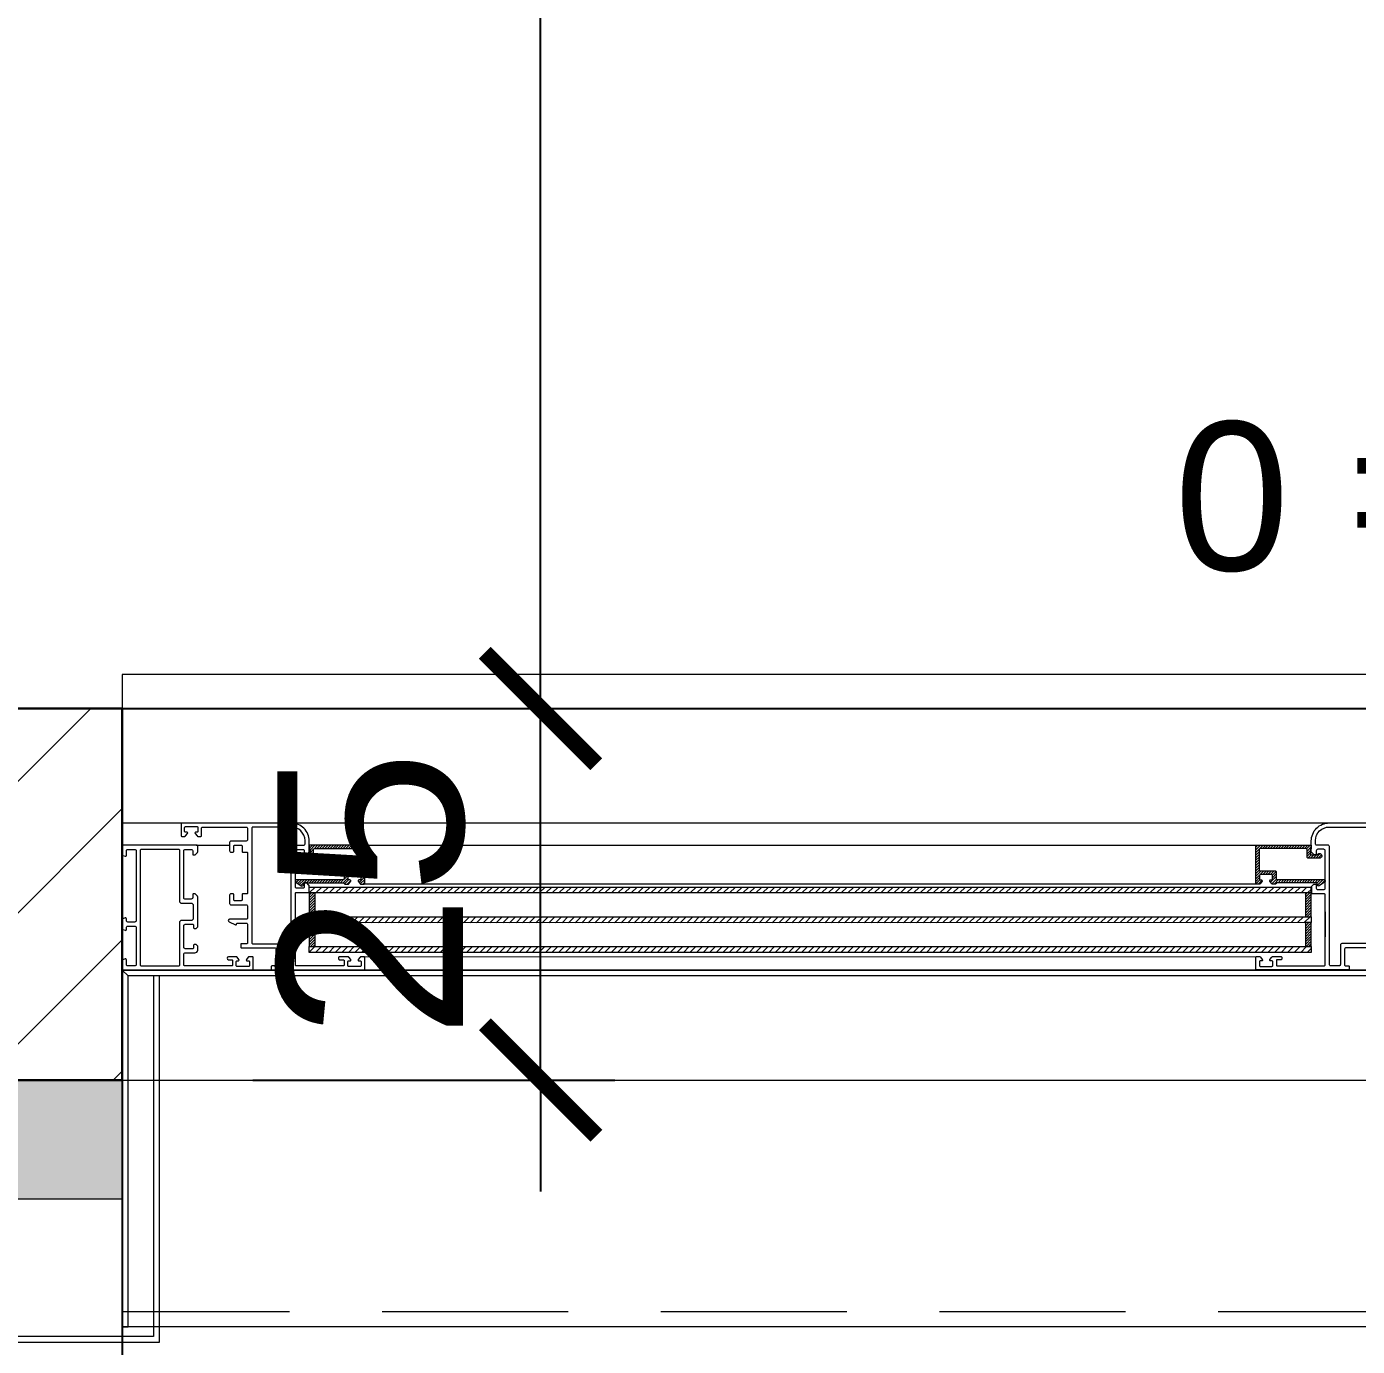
# Model space of a CAD drawing. Header units: centimetres. Extents: x 105417 to 110818, y -55119 to -48326.
# Drawn here: x 106392.9 to 106482.5, y -52055.3 to -51966.5 of the extents above; entities that cross this region are included whole.
import ezdxf

# ---------------------------------------------------------------- set-up
doc = ezdxf.new("R2010")
doc.units = ezdxf.units.CM
doc.header["$LTSCALE"] = 50
doc.header["$MEASUREMENT"] = 0
doc.linetypes.add('AXES', pattern=[2, 1.25, -0.25, 0.25, -0.25])
doc.linetypes.add('CACHE', pattern=[0.375, 0.25, -0.125])
doc.layers.get('0').update_dxf_attribs({"color": 8})
for name, color, linetype in [('AXES', 10, 'AXES'), ('BORD', 5, 'Continuous'), ('COTE 50ème', 1, 'Continuous')]:
    doc.layers.add(name, color=color, linetype=linetype)
for name, color, linetype, lineweight in [('CONSOLE ISOL.', 214, 'Continuous', 15), ('ISOLATION', 252, 'Continuous', 0), ('MACONNERIE COUPE', 7, 'Continuous', 30), ('MACONNERIE HACHURE', 253, 'Continuous', 13), ('WD_Corner', 154, 'Continuous', 5), ('WINDOWS', 21, 'Continuous', 5)]:
    doc.layers.add(name, color=color, linetype=linetype, lineweight=lineweight)
doc.layers.add('FMULT', color=150, linetype='Continuous', plot=False)
doc.styles.add('GENERATED_STYLE_1', font='arial.ttf')
doc.styles.add('RS_TXT_50', font='arial.ttf', dxfattribs={"height": 12.5})
doc.dimstyles.new('RS_50CM_LINEAIRE', dxfattribs={"dimscale": 5, "dimtxt": 12.5, "dimasz": 1.5, "dimexe": 1, "dimexo": 2.5, "dimgap": 1, "dimtad": 1, "dimdec": 1, "dimrnd": 0.5, "dimdsep": 46, "dimtxsty": 'RS_TXT_50', "dimblk1": 'ARCHTICK', "dimblk2": 'ARCHTICK', "dimsah": 1, "dimcen": 2.5, "dimdle": 1, "dimclrt": 4, "dimadec": 0, "dimazin": 2, "dimtfac": 1, "dimtdec": 1, "dimtix": 1, "dimtmove": 2, "dimatfit": 3, "dimfxl": 1, "dimtolj": 1, "dimtzin": 0, "dimarcsym": 0})

# ---------------------------------------------------------------- blocks, each defined once
blk = doc.blocks.new('A$Ceb270309')
at = {"layer": 'AXES', "lineweight": 5, "ltscale": 1.3}
blk.add_line((3195, -1150), (-1985, -1150), dxfattribs=at)
blk = doc.blocks.new('_ArchTick')
at = {"color": 0, "linetype": 'ByBlock', "const_width": 0.15}
blk.add_lwpolyline([(-0.5, -0.5), (0.5, 0.5)], dxfattribs=at)
blk = doc.blocks.new('*D1001')
at = {"layer": 'COTE 50ème', "color": 0, "lineweight": -2, "ltscale": 0.5, "transparency": 16777216}
for p, q in [((106399.354, -52037.362), (106399.354, -52111.923)), ((106209.354, -52049.862), (106209.354, -52111.923)), ((106204.354, -52106.923), (106404.354, -52106.923))]:
    blk.add_line(p, q, dxfattribs=at)
at = {"layer": 'Defpoints', "color": 0, "ltscale": 0.5, "transparency": 16777216}
for p in [(106399.354, -52024.862), (106209.354, -52037.362), (106399.354, -52106.923)]:
    blk.add_point(p, dxfattribs=at)
at = {"layer": 'COTE 50ème', "color": 0, "lineweight": -2, "ltscale": 0.5, "transparency": 16777216, "xscale": 7.5, "yscale": 7.5, "zscale": 7.5, "rotation": 180}
blk.add_blockref('_ArchTick', (106209.354, -52106.923), dxfattribs=at)
at = {"layer": 'COTE 50ème', "color": 0, "lineweight": -2, "ltscale": 0.5, "transparency": 16777216, "xscale": 7.5, "yscale": 7.5, "zscale": 7.5}
blk.add_blockref('_ArchTick', (106399.354, -52106.923), dxfattribs=at)
at = {"layer": 'COTE 50ème', "color": 4, "ltscale": 0.5, "transparency": 16777216, "insert": (106304.354, -52095.541), "char_height": 12.5, "attachment_point": 5, "style": 'RS_TXT_50'}
blk.add_mtext('\\A1;190', dxfattribs=at)
blk = doc.blocks.new('*D1002')
at = {"layer": 'COTE 50ème', "color": 0, "lineweight": -2, "ltscale": 0.5, "transparency": 16777216}
for p, q in [((106399.354, -52037.362), (106399.354, -52111.923)), ((106579.354, -52042.312), (106579.354, -52111.923)), ((106394.354, -52106.923), (106584.354, -52106.923))]:
    blk.add_line(p, q, dxfattribs=at)
at = {"layer": 'Defpoints', "color": 0, "ltscale": 0.5, "transparency": 16777216}
for p in [(106399.354, -52024.862), (106579.354, -52029.812), (106579.354, -52106.923)]:
    blk.add_point(p, dxfattribs=at)
at = {"layer": 'COTE 50ème', "color": 0, "lineweight": -2, "ltscale": 0.5, "transparency": 16777216, "xscale": 7.5, "yscale": 7.5, "zscale": 7.5, "rotation": 180}
blk.add_blockref('_ArchTick', (106399.354, -52106.923), dxfattribs=at)
at = {"layer": 'COTE 50ème', "color": 0, "lineweight": -2, "ltscale": 0.5, "transparency": 16777216, "xscale": 7.5, "yscale": 7.5, "zscale": 7.5}
blk.add_blockref('_ArchTick', (106579.354, -52106.923), dxfattribs=at)
at = {"layer": 'COTE 50ème', "color": 4, "ltscale": 0.5, "transparency": 16777216, "insert": (106489.354, -52095.541), "char_height": 12.5, "attachment_point": 5, "style": 'RS_TXT_50'}
blk.add_mtext('\\A1;180', dxfattribs=at)
blk = doc.blocks.new('*D1062')
at = {"layer": 'COTE 50ème', "color": 0, "lineweight": -2, "ltscale": 0.5, "transparency": 16777216}
for p, q in [((105995.752, -52042.362), (105995.752, -49967.362)), ((106966.854, -49972.362), (105990.752, -49972.362)), ((106196.856, -52037.362), (105990.752, -52037.362))]:
    blk.add_line(p, q, dxfattribs=at)
at = {"layer": 'Defpoints', "color": 0, "ltscale": 0.5, "transparency": 16777216}
for p in [(105995.752, -49972.362), (106979.354, -49972.362), (106209.356, -52037.362)]:
    blk.add_point(p, dxfattribs=at)
at = {"layer": 'COTE 50ème', "color": 0, "lineweight": -2, "ltscale": 0.5, "transparency": 16777216, "xscale": 7.5, "yscale": 7.5, "zscale": 7.5}
for p, rotation in [((105995.752, -49972.362), 90), ((105995.752, -52037.362), 270)]:
    blk.add_blockref('_ArchTick', p, dxfattribs=dict(at, rotation=rotation))
at = {"layer": 'COTE 50ème', "color": 4, "ltscale": 0.5, "transparency": 16777216, "insert": (105984.37, -51004.862), "char_height": 12.5, "attachment_point": 5, "rotation": 90, "style": 'RS_TXT_50'}
blk.add_mtext('\\A1;2065', dxfattribs=at)
blk = doc.blocks.new('*D1063')
at = {"layer": 'COTE 50ème', "color": 0, "lineweight": -2, "ltscale": 0.5, "transparency": 16777216}
for p, q in [((106109.354, -51984.862), (106109.354, -52151.556)), ((107444.354, -52069.862), (107444.354, -52151.556)), ((106104.354, -52146.556), (107449.354, -52146.556))]:
    blk.add_line(p, q, dxfattribs=at)
at = {"layer": 'Defpoints', "color": 0, "ltscale": 0.5, "transparency": 16777216}
for p in [(106109.354, -51972.362), (107444.354, -52057.362), (107444.354, -52146.556)]:
    blk.add_point(p, dxfattribs=at)
at = {"layer": 'COTE 50ème', "color": 0, "lineweight": -2, "ltscale": 0.5, "transparency": 16777216, "xscale": 7.5, "yscale": 7.5, "zscale": 7.5, "rotation": 180}
blk.add_blockref('_ArchTick', (106109.354, -52146.556), dxfattribs=at)
at = {"layer": 'COTE 50ème', "color": 0, "lineweight": -2, "ltscale": 0.5, "transparency": 16777216, "xscale": 7.5, "yscale": 7.5, "zscale": 7.5}
blk.add_blockref('_ArchTick', (107444.354, -52146.556), dxfattribs=at)
at = {"layer": 'COTE 50ème', "color": 4, "ltscale": 0.5, "transparency": 16777216, "insert": (106776.854, -52135.17), "char_height": 12.5, "attachment_point": 5, "style": 'RS_TXT_50'}
blk.add_mtext('\\A1;1335', dxfattribs=at)
blk = doc.blocks.new('*D1064')
at = {"layer": 'COTE 50ème', "color": 0, "lineweight": -2, "ltscale": 0.5, "transparency": 16777216}
for p, q in [((106427.504, -52012.362), (106427.504, -52004.862)), ((106408.135, -52012.362), (106432.504, -52012.362)), ((106427.504, -52037.362), (106427.504, -52012.362)), ((106408.135, -52037.362), (106432.504, -52037.362)), ((106427.504, -52037.362), (106427.504, -52044.862))]:
    blk.add_line(p, q, dxfattribs=at)
at = {"layer": 'Defpoints', "color": 0, "ltscale": 0.5, "transparency": 16777216}
for p in [(106395.635, -52012.362), (106427.504, -52012.362), (106395.635, -52037.362)]:
    blk.add_point(p, dxfattribs=at)
at = {"layer": 'COTE 50ème', "color": 0, "lineweight": -2, "ltscale": 0.5, "transparency": 16777216, "xscale": 7.5, "yscale": 7.5, "zscale": 7.5}
for p, rotation in [((106427.504, -52012.362), 270), ((106427.504, -52037.362), 90)]:
    blk.add_blockref('_ArchTick', p, dxfattribs=dict(at, rotation=rotation))
at = {"layer": 'COTE 50ème', "color": 4, "ltscale": 0.5, "transparency": 16777216, "insert": (106416.122, -52024.862), "char_height": 12.5, "attachment_point": 5, "rotation": 90, "style": 'RS_TXT_50'}
blk.add_mtext('\\A1;25', dxfattribs=at)
blk = doc.blocks.new('*D1065')
at = {"layer": 'COTE 50ème', "color": 0, "lineweight": -2, "ltscale": 0.5, "transparency": 16777216}
for p, q in [((106427.504, -52017.362), (106427.504, -51607.362)), ((106421.94, -51612.362), (106432.504, -51612.362)), ((106408.135, -52012.362), (106432.504, -52012.362))]:
    blk.add_line(p, q, dxfattribs=at)
at = {"layer": 'Defpoints', "color": 0, "ltscale": 0.5, "transparency": 16777216}
for p in [(106409.44, -51612.362), (106427.504, -51612.362), (106395.635, -52012.362)]:
    blk.add_point(p, dxfattribs=at)
at = {"layer": 'COTE 50ème', "color": 0, "lineweight": -2, "ltscale": 0.5, "transparency": 16777216, "xscale": 7.5, "yscale": 7.5, "zscale": 7.5}
for p, rotation in [((106427.504, -51612.362), 90), ((106427.504, -52012.362), 270)]:
    blk.add_blockref('_ArchTick', p, dxfattribs=dict(at, rotation=rotation))
at = {"layer": 'COTE 50ème', "color": 4, "ltscale": 0.5, "transparency": 16777216, "insert": (106416.122, -51812.362), "char_height": 12.5, "attachment_point": 5, "rotation": 90, "style": 'RS_TXT_50'}
blk.add_mtext('\\A1;400', dxfattribs=at)

msp = doc.modelspace()

# ---------------------------------------------------------------- hatches: boundary and pattern name
at = {"layer": 'ISOLATION', "transparency": 33554687}
h = msp.add_hatch(dxfattribs=at)
h.set_pattern_fill('INSUL', color=256, scale=10, angle=45)
h.set_pattern_definition([(45, (107314.3543, -53499.7897), (-2.6516504, 2.6516504), []), (45, (107313.4704, -53498.906), (-2.6516504, 2.6516504), [1.25, -1.25]), (45, (107312.5865, -53498.022), (-2.6516504, 2.6516504), [1.25, -1.25])])
h.paths.add_polyline_path([(106319.354, -51987.362), (106319.354, -51940.474), (106311.354, -51940.474), (106311.355, -51979.363), (106201.354, -51979.362), (106201.354, -52045.362), (106399.354, -52045.362), (106399.354, -52037.362), (106209.356, -52037.362), (106209.356, -51987.362)])
at = {"layer": 'MACONNERIE HACHURE'}
h = msp.add_hatch(dxfattribs=at)
h.set_pattern_fill('ANSI31', color=256, scale=50, style=0)
h.paths.add_polyline_path([(107979.354, -50366.362), (108090.354, -50366.362), (108090.354, -50324.362), (107979.354, -50324.362)])
h.paths.add_polyline_path([(107987.354, -50358.362), (108082.354, -50358.362), (108082.354, -50332.362), (107987.354, -50332.362)], flags=16)
h.paths.add_polyline_path([(106528.354, -50366.362), (106639.354, -50366.362), (106639.354, -50324.362), (106528.354, -50324.362)])
h.paths.add_polyline_path([(106536.354, -50358.362), (106631.354, -50358.362), (106631.354, -50332.362), (106536.354, -50332.362)], flags=16)
h.paths.add_polyline_path([(106399.354, -52012.362), (106344.355, -52012.362), (106344.355, -52037.362), (106399.354, -52037.362)])
h.paths.add_polyline_path([(106579.354, -52037.362), (106679.354, -52037.362), (106679.354, -52012.362), (106579.354, -52012.362)])
h.paths.add_polyline_path([(108409.354, -50417.362), (108409.354, -50357.362), (108384.354, -50357.362), (108384.354, -50417.362)])
h.paths.add_polyline_path([(107296.854, -50332.362), (107321.854, -50332.362), (107321.854, -50112.362), (107296.854, -50112.362)])
h.paths.add_polyline_path([(107614.353, -50142.363), (107639.353, -50142.363), (107639.353, -49972.362), (107521.854, -49972.362), (107521.854, -49997.362), (107614.353, -49997.362)])
h.paths.add_polyline_path([(107296.854, -50112.362), (107321.854, -50112.362), (107321.854, -49972.363), (107296.854, -49972.363)])
h.paths.add_polyline_path([(107004.354, -50142.363), (106979.354, -50142.363), (106979.354, -49972.362), (107096.854, -49972.362), (107096.854, -49997.362), (107004.354, -49997.362)])
h.paths.add_polyline_path([(108384.354, -50672.362), (108409.354, -50672.362), (108409.354, -50597.362), (108384.354, -50597.362)])
h.paths.add_polyline_path([(106209.354, -50417.362), (106209.354, -50357.362), (106234.354, -50357.362), (106234.354, -50417.362)])
h.paths.add_polyline_path([(106234.354, -50752.251), (106209.354, -50752.251), (106209.354, -50697.362), (106234.354, -50697.362)])
h.paths.add_polyline_path([(108384.354, -50752.251), (108409.354, -50752.251), (108409.354, -50697.362), (108384.354, -50697.362)])
h.paths.add_polyline_path([(106234.354, -51247.362), (106209.354, -51247.362), (106209.354, -51192.474), (106234.354, -51192.474)])
h.paths.add_polyline_path([(106754.353, -50947.797), (106869.353, -50947.797), (106869.353, -50997.797), (106754.353, -50997.797)])
h.paths.add_polyline_path([(106764.353, -50957.797), (106859.353, -50957.797), (106859.353, -50987.797), (106764.353, -50987.797)], flags=16)
h.paths.add_polyline_path([(107749.354, -50947.362), (107864.354, -50947.362), (107864.354, -50997.362), (107749.354, -50997.362)])
h.paths.add_polyline_path([(107759.354, -50957.362), (107854.354, -50957.362), (107854.354, -50987.362), (107759.354, -50987.362)], flags=16)
h.paths.add_polyline_path([(107059.354, -51297.362), (107079.354, -51297.362), (107079.354, -51307.362), (107059.354, -51307.362)])
h.paths.add_polyline_path([(107004.354, -50357.363), (107096.854, -50357.363), (107096.854, -50332.363), (107004.354, -50332.363)])
h.paths.add_polyline_path([(106619.465, -50617.362), (106644.465, -50617.362), (106644.465, -50672.362), (106619.465, -50672.362)])
h.paths.add_polyline_path([(106234.354, -51032.362), (106209.354, -51032.362), (106209.354, -50912.362), (106234.354, -50912.362)])
h.paths.add_polyline_path([(107044.354, -50768.679), (106979.354, -50768.679), (106979.354, -50746.679), (107004.354, -50746.679), (107004.354, -50756.679), (107044.354, -50756.679)])
h.paths.add_polyline_path([(106234.354, -50672.362), (106209.354, -50672.362), (106209.354, -50597.362), (106234.354, -50597.362)])
h.paths.add_polyline_path([(107149.354, -51567.362), (107059.354, -51567.362), (107059.354, -51487.362), (106906.354, -51487.362), (106906.354, -51582.347), (106894.354, -51582.347), (106894.354, -51462.362), (107059.354, -51462.362), (107059.354, -51407.362), (107079.354, -51407.362), (107079.354, -51511.362), (107149.354, -51511.362), (107149.354, -51462.362), (107184.354, -51462.362), (107184.354, -51482.362), (107174.354, -51482.362), (107174.354, -51532.362), (107149.354, -51532.362), (107149.354, -51516.362), (107079.354, -51516.362), (107079.354, -51542.362), (107149.354, -51542.362)])
h.paths.add_polyline_path([(106979.354, -50392.362), (107004.354, -50392.362), (107004.354, -50654.679), (106979.354, -50654.679), (106979.354, -50617.362), (106919.354, -50617.362), (106919.354, -50592.362), (106979.354, -50592.362)])
h.paths.add_polyline_path([(107039.354, -52012.362), (106906.354, -52012.362), (106906.354, -51858.362), (106894.354, -51858.362), (106894.354, -52012.362), (106859.354, -52012.362), (106859.354, -52037.362), (107039.354, -52037.362)])
h.paths.add_polyline_path([(106344.354, -51612.362), (106344.354, -51670.474), (106319.354, -51670.474), (106319.354, -51617.362), (106209.354, -51617.362), (106209.354, -51527.362), (106234.354, -51527.362), (106234.354, -51592.362), (106567.354, -51592.362), (106567.354, -51587.362), (106719.354, -51587.362), (106719.354, -51577.362), (106731.354, -51577.362), (106731.354, -51672.362), (106792.221, -51672.362), (106792.221, -51684.362), (106719.354, -51684.362), (106719.354, -51612.362)])
h.paths.add_polyline_path([(106782.354, -51277.362), (106782.354, -51371.362), (106770.354, -51371.362), (106770.354, -51297.362), (106632.354, -51297.362), (106632.354, -51463.362), (106770.354, -51463.362), (106770.354, -51453.362), (106782.354, -51453.362), (106782.354, -51475.362), (106731.354, -51475.362), (106731.354, -51485.362), (106719.354, -51485.362), (106719.354, -51475.362), (106612.354, -51475.362), (106612.354, -51297.361), (106344.354, -51297.362), (106344.354, -51277.362)])
h.paths.add_polyline_path([(107559.354, -51297.362), (107539.354, -51297.362), (107539.354, -51307.362), (107559.354, -51307.362)])
h.paths.add_polyline_path([(107614.354, -50357.363), (107521.854, -50357.363), (107521.854, -50332.363), (107614.354, -50332.363)])
h.paths.add_polyline_path([(107994.354, -50617.362), (107969.354, -50617.362), (107969.354, -50672.362), (107994.354, -50672.362)])
h.paths.add_polyline_path([(108384.354, -51032.362), (108409.354, -51032.362), (108409.354, -50912.362), (108384.354, -50912.362)])
h.paths.add_polyline_path([(107574.354, -50768.679), (107639.354, -50768.679), (107639.354, -50746.679), (107614.354, -50746.679), (107614.354, -50756.679), (107574.354, -50756.679)])
h.paths.add_polyline_path([(107129.188, -51192.362), (107079.354, -51192.362), (107079.354, -51152.362), (107129.188, -51152.362)])
h.paths.add_polyline_path([(107289.354, -51192.362), (107249.354, -51192.362), (107249.354, -51152.362), (107289.354, -51152.362)])
h.paths.add_polyline_path([(106344.354, -51940.474), (106319.354, -51940.474), (106319.354, -51987.362), (106344.354, -51987.362)])
h.paths.add_polyline_path([(106234.354, -51297.362), (106209.354, -51297.362), (106209.354, -51347.362), (106234.354, -51347.362)])
h.paths.add_polyline_path([(107489.521, -51192.362), (107539.354, -51192.362), (107539.354, -51152.362), (107489.521, -51152.362)])
h.paths.add_polyline_path([(107329.354, -51192.362), (107369.354, -51192.362), (107369.354, -51152.362), (107329.354, -51152.362)])
h.paths.add_polyline_path([(107174.354, -52012.362), (107194.354, -52012.362), (107194.354, -52037.362), (107174.354, -52037.362)])
h.paths.add_polyline_path([(107469.354, -51567.362), (107559.354, -51567.362), (107559.354, -51487.362), (107712.354, -51487.362), (107712.354, -51582.347), (107724.354, -51582.347), (107724.354, -51462.362), (107559.354, -51462.362), (107559.354, -51407.362), (107539.354, -51407.362), (107539.354, -51511.362), (107469.354, -51511.362), (107469.354, -51462.362), (107284.354, -51462.362), (107284.354, -51482.362), (107444.354, -51482.362), (107444.354, -51532.362), (107469.354, -51532.362), (107469.354, -51516.362), (107539.354, -51516.362), (107539.354, -51542.362), (107469.354, -51542.362)])
h.paths.add_polyline_path([(108274.354, -51940.474), (108299.354, -51940.474), (108299.354, -51987.362), (108274.354, -51987.362)])
h.paths.add_polyline_path([(107294.354, -50357.362), (107276.854, -50357.362), (107276.854, -50332.362), (107341.854, -50332.362), (107341.854, -50357.362), (107324.354, -50357.362), (107324.354, -50822.362), (107294.354, -50822.362)])
h.paths.add_polyline_path([(107639.354, -50392.362), (107614.354, -50392.362), (107614.354, -50654.679), (107639.354, -50654.679), (107639.354, -50617.362), (107699.354, -50617.362), (107699.354, -50592.362), (107639.354, -50592.362)])
h.paths.add_polyline_path([(107294.354, -52012.362), (107444.354, -52012.362), (107444.354, -52037.362), (107294.354, -52037.362)])
h.paths.add_polyline_path([(107579.354, -52012.362), (107712.354, -52012.362), (107712.354, -51858.362), (107724.354, -51858.362), (107724.354, -52012.362), (108274.354, -52012.362), (108274.354, -52037.362), (107579.354, -52037.362)])
h.paths.add_polyline_path([(108274.354, -51612.362), (108274.354, -51670.474), (108299.354, -51670.474), (108299.354, -51617.362), (108409.354, -51617.362), (108409.354, -51527.362), (108384.354, -51527.362), (108384.354, -51592.362), (108051.354, -51592.362), (108051.354, -51587.362), (107899.354, -51587.362), (107899.354, -51577.362), (107887.354, -51577.362), (107887.354, -51672.362), (107826.488, -51672.362), (107826.488, -51684.362), (107899.354, -51684.362), (107899.354, -51612.362)])
h.paths.add_polyline_path([(107836.354, -51277.362), (107836.354, -51371.362), (107848.354, -51371.362), (107848.354, -51297.362), (107986.354, -51297.362), (107986.354, -51463.362), (107848.354, -51463.362), (107848.354, -51453.362), (107836.354, -51453.362), (107836.354, -51475.362), (107887.354, -51475.362), (107887.354, -51485.362), (107899.354, -51485.362), (107899.354, -51475.362), (108006.354, -51475.362), (108006.354, -51297.361), (108274.354, -51297.362), (108274.354, -51277.362)])
h.paths.add_polyline_path([(108384.354, -51297.362), (108409.354, -51297.362), (108409.354, -51347.362), (108384.354, -51347.362)])
h.paths.add_polyline_path([(108384.354, -51247.362), (108409.354, -51247.362), (108409.354, -51192.474), (108384.354, -51192.474)])
h.paths.add_polyline_path([(106906.354, -51766.362), (107149.354, -51766.362), (107149.354, -51746.363), (106906.354, -51746.362), (106906.354, -51664.347), (106894.354, -51664.347), (106894.354, -51672.362), (106884.354, -51672.362), (106884.354, -51684.362), (106894.354, -51684.362), (106894.354, -51776.362), (106906.354, -51776.362)])
h.paths.add_polyline_path([(107712.354, -51766.362), (107469.354, -51766.362), (107469.354, -51746.363), (107712.354, -51746.362), (107712.354, -51664.347), (107724.354, -51664.347), (107724.354, -51672.362), (107734.354, -51672.362), (107734.354, -51684.362), (107724.354, -51684.362), (107724.354, -51776.362), (107712.354, -51776.362)])
at = {"layer": 'WINDOWS', "transparency": 33554559}
h = msp.add_hatch(dxfattribs=at)
h.set_pattern_fill('ANSI31', color=256, angle=540)
h.set_pattern_definition([(225, (150241.82424, -98728.77513), (0.08838834765, -0.08838834765), [])])
h.paths.add_polyline_path([(106411.936, -52021.803), (106411.992, -52021.803), (106411.992, -52022.157, -0.414214), (106411.936, -52022.213), (106411.562, -52022.213, -0.247394), (106411.516, -52022.189, 1.657435), (106411.385, -52022.437), (106412.122, -52022.437, 0.414214), (106412.216, -52022.344), (106412.216, -52021.877, -0.414214), (106412.309, -52021.784), (106415.352, -52021.784, -0.414214), (106415.445, -52021.877), (106415.445, -52023.227, -0.414214), (106415.389, -52023.283), (106414.381, -52023.283, 0.414214), (106414.288, -52023.376), (106414.288, -52023.824, -0.414214), (106414.232, -52023.88), (106411.096, -52023.88, 0.737396), (106411.043, -52024.05), (106411.398, -52024.293, 0.603122), (106411.544, -52024.216), (106411.544, -52024.141, -0.414214), (106411.6, -52024.085), (106414.288, -52024.085), (106414.288, -52024.123, 0.414214), (106414.344, -52024.179), (106414.549, -52024.179, 0.250765), (106414.595, -52024.154), (106414.726, -52023.986, 0.599022), (106414.679, -52023.899), (106414.605, -52023.899, -0.414214), (106414.549, -52023.843), (106414.549, -52023.581, -0.414214), (106414.605, -52023.525), (106415.352, -52023.525, -0.414214), (106415.408, -52023.581), (106415.408, -52023.843, -0.414214), (106415.352, -52023.899), (106415.277, -52023.899, 0.599022), (106415.23, -52023.986), (106415.361, -52024.154, 0.250765), (106415.408, -52024.179), (106415.613, -52024.179, 0.414214), (106415.669, -52024.123), (106415.669, -52021.616, 0.414214), (106415.613, -52021.56), (106411.992, -52021.56), (106411.936, -52021.56)])
h = msp.add_hatch(dxfattribs=at)
h.set_pattern_fill('ANSI31', color=256, angle=540)
h.set_pattern_definition([(225, (150251.87982, -98728.77083), (0.08838834765, -0.08838834765), [])])
h.paths.add_polyline_path([(106475.685, -52021.556, 0.414214), (106475.629, -52021.612), (106475.629, -52024.118, 0.414214), (106475.685, -52024.174), (106475.89, -52024.174, 0.250765), (106475.937, -52024.149), (106476.067, -52023.981, 0.599022), (106476.021, -52023.894), (106475.946, -52023.894, -0.414214), (106475.89, -52023.838), (106475.89, -52023.577, -0.414214), (106475.946, -52023.521), (106476.693, -52023.521, -0.414214), (106476.749, -52023.577), (106476.749, -52023.838, -0.414214), (106476.693, -52023.894), (106476.618, -52023.894, 0.599022), (106476.572, -52023.981), (106476.702, -52024.149, 0.250765), (106476.749, -52024.174), (106476.954, -52024.174, 0.414214), (106477.01, -52024.118), (106477.01, -52024.081), (106479.698, -52024.081, -0.414214), (106479.754, -52024.137), (106479.754, -52024.212, 0.603122), (106479.9, -52024.289), (106480.255, -52024.046, 0.737396), (106480.202, -52023.876), (106477.066, -52023.876, -0.414214), (106477.01, -52023.82), (106477.01, -52023.372, 0.414214), (106476.917, -52023.278), (106475.909, -52023.278, -0.414214), (106475.853, -52023.222), (106475.853, -52021.873, -0.414214), (106475.946, -52021.78), (106478.989, -52021.78, -0.414214), (106479.082, -52021.873), (106479.082, -52022.34, 0.414214), (106479.176, -52022.433), (106479.913, -52022.433, 1.657435), (106479.782, -52022.185, -0.247394), (106479.736, -52022.209), (106479.362, -52022.209, -0.414214), (106479.306, -52022.153), (106479.306, -52021.798), (106479.362, -52021.798), (106479.362, -52021.556), (106479.306, -52021.556)])
at = {"layer": 'WINDOWS'}
h = msp.add_hatch(dxfattribs=at)
h.set_pattern_fill('ANSI31', color=140, scale=2.5, angle=540)
h.set_pattern_definition([(225, (150251.87982, -98728.97513), (0.2209708691, -0.2209708691), [])])
h.paths.add_polyline_path([(106479.367, -52028.771), (106411.931, -52028.774), (106411.931, -52028.374), (106479.367, -52028.371)])
h.paths.add_polyline_path([(106479.367, -52026.771), (106411.931, -52026.774), (106411.931, -52026.374), (106479.367, -52026.371)])
h.paths.add_polyline_path([(106479.372, -52024.774), (106411.936, -52024.774), (106411.936, -52024.374), (106479.372, -52024.374)])
at = {"layer": 'WINDOWS', "transparency": 33554559}
h = msp.add_hatch(dxfattribs=at)
h.set_pattern_fill('ANSI31', color=140, angle=540)
h.set_pattern_definition([(225, (150234.87982, -98728.97083), (0.08838834765, -0.08838834765), [])])
h.paths.add_polyline_path([(106411.931, -52026.774), (106411.931, -52028.374), (106412.331, -52028.374), (106412.331, -52026.774)])
h.paths.add_polyline_path([(106411.931, -52024.774), (106411.931, -52026.374), (106412.331, -52026.374), (106412.331, -52024.774)])
h.paths.add_polyline_path([(106478.967, -52026.771), (106478.967, -52028.371), (106479.367, -52028.371), (106479.367, -52026.771)])
h.paths.add_polyline_path([(106478.967, -52024.771), (106478.967, -52026.371), (106479.367, -52026.371), (106479.367, -52024.771)])

# ---------------------------------------------------------------- linework, layer by layer
at = {"layer": 'BORD', "lineweight": 5, "ltscale": 0.5}
msp.add_lwpolyline([(106209.354, -52037.362), (108409.354, -52037.362), (108409.354, -51972.362), (108509.354, -51972.362), (108509.354, -51632.362), (108409.354, -51632.362), (108409.354, -50332.362), (108279.354, -50332.362), (108279.354, -50132.362), (107639.354, -50132.362), (107639.354, -49972.362), (106979.354, -49972.362), (106979.354, -50132.362), (106339.465, -50132.362), (106339.465, -50332.363), (106209.354, -50332.362), (106209.354, -51632.362), (106109.354, -51632.362), (106109.354, -51972.362), (106209.354, -51972.362)], close=True, dxfattribs=at)
at = {"layer": 'CONSOLE ISOL.', "lineweight": 5, "ltscale": 0.5}
msp.add_lwpolyline([(107309.354, -50822.362), (107309.354, -49972.362), (106979.354, -49972.362), (106979.354, -50132.362), (106339.465, -50132.362), (106339.465, -50332.362), (106209.354, -50332.362), (106209.354, -51632.362), (106109.354, -51632.362), (106109.354, -51972.362), (106209.354, -51972.362), (106209.356, -52037.362), (107161.854, -52037.362), (107161.854, -51542.362), (107079.354, -51542.362), (107079.354, -51297.362), (107044.354, -51297.362), (107044.354, -50822.362)], close=True, dxfattribs=at)
at = {"layer": 'FMULT', "ltscale": 0.5}
msp.add_lwpolyline([(106344.354, -51612.362), (106344.355, -52012.362), (106894.354, -52012.362), (106894.354, -51684.362), (106719.354, -51684.362), (106719.354, -51612.362)], close=True, dxfattribs=at)
at = {"layer": 'ISOLATION', "lineweight": 5, "ltscale": 0.5}
msp.add_lwpolyline([(106319.354, -51987.362), (106319.354, -51940.474), (106311.354, -51940.474), (106311.355, -51979.363), (106201.354, -51979.362), (106201.354, -52045.362), (106399.354, -52045.362), (106399.354, -52037.362), (106209.356, -52037.362), (106209.356, -51987.362)], close=True, dxfattribs=at)
at = {"layer": 'MACONNERIE COUPE'}
msp.add_lwpolyline([(106344.354, -52012.362), (106399.354, -52012.362), (106399.354, -52037.362), (106344.354, -52037.362)], close=True, dxfattribs=at)
at = {"layer": 'MACONNERIE COUPE', "ltscale": 0.5}
msp.add_lwpolyline([(106399.354, -52012.362), (106344.355, -52012.362), (106344.355, -52037.362), (106399.354, -52037.362)], close=True, dxfattribs=at)
at = {"layer": 'WD_Corner', "lineweight": 5, "ltscale": 0.5}
msp.add_lwpolyline([(106340.356, -52054.362), (106339.956, -52054.362), (106339.956, -52055.012), (106401.855, -52055.012), (106401.855, -52030.36), (106401.455, -52030.36), (106401.455, -52054.612), (106340.356, -52054.612)], close=True, dxfattribs=at)
at = {"layer": 'WINDOWS'}
for p, q in [((106410.832, -52020.072), (106480.541, -52020.063)), ((106404.32, -52021.56), (106406.578, -52021.56)), ((106415.613, -52021.56), (106475.685, -52021.556)), ((106475.685, -52024.174), (106415.613, -52024.179)), ((106480.301, -52026.045), (106480.301, -52027.725)), ((106415.613, -52029.064), (106475.69, -52029.06)), ((106408.109, -52029.96), (106409.434, -52029.96)), ((106415.634, -52029.956), (106475.69, -52029.956))]:
    msp.add_line(p, q, dxfattribs=at)
at = {"layer": 'WINDOWS', "color": 165, "linetype": 'CACHE'}
msp.add_line((106579.354, -52052.96), (106399.354, -52052.96), dxfattribs=at)
at = {"layer": 'WINDOWS', "color": 165}
for points in [[(106399.354, -52020.062), (106579.354, -52020.062), (106579.354, -52010.062), (106399.354, -52010.062)], [(106399.354, -52029.96), (106579.354, -52029.96), (106579.354, -52053.96), (106399.354, -52053.96)], [(106578.954, -52030.36), (106399.754, -52030.36), (106399.354, -52029.96), (106579.354, -52029.96)], [(106399.354, -52029.96), (106399.354, -52053.96), (106399.754, -52053.96), (106399.754, -52030.36)]]:
    msp.add_lwpolyline(points, close=True, dxfattribs=at)
at = {"layer": 'WINDOWS'}
for points in [[(106579.354, -52029.96), (106399.354, -52029.96), (106399.354, -52020.062), (106579.354, -52020.062)], [(106400.624, -52021.84), (106400.568, -52021.896), (106400.568, -52029.624), (106400.624, -52029.68), (106403.162, -52029.68), (106403.218, -52029.624), (106403.218, -52026.693), (106403.312, -52026.6), (106404.058, -52026.6), (106404.152, -52026.507), (106404.152, -52025.573), (106404.058, -52025.48), (106403.312, -52025.48), (106403.218, -52025.387), (106403.218, -52021.896), (106403.162, -52021.84)]]:
    msp.add_lwpolyline(points, close=True, dxfattribs=at)
for points in [[(106403.368, -52020.067, 0.414214), (106403.312, -52020.123), (106403.312, -52020.907, 0.414214), (106403.368, -52020.963), (106403.573, -52020.963, 0.250765), (106403.62, -52020.938), (106403.75, -52020.77, 0.599022), (106403.704, -52020.683), (106403.61, -52020.683, -0.414214), (106403.554, -52020.627), (106403.554, -52020.365, -0.414214), (106403.61, -52020.309), (106404.394, -52020.309, -0.414214), (106404.45, -52020.365), (106404.45, -52020.627, -0.414214), (106404.394, -52020.683), (106404.301, -52020.683, 0.599022), (106404.254, -52020.77), (106404.385, -52020.938, 0.250765), (106404.432, -52020.963), (106404.637, -52020.963, 0.414214), (106404.693, -52020.907), (106404.693, -52020.403, -0.414214), (106404.749, -52020.347), (106407.698, -52020.347, -0.414214), (106407.792, -52020.44), (106407.792, -52021.187, -0.414214), (106407.698, -52021.28), (106406.672, -52021.28, 0.414214), (106406.578, -52021.373), (106406.578, -52021.933, 0.414214), (106406.672, -52022.027), (106406.802, -52022.027, 0.414214), (106406.858, -52021.971), (106406.858, -52021.616, -0.414214), (106406.914, -52021.56), (106407.362, -52021.56, -0.414214), (106407.418, -52021.616), (106407.418, -52021.971, 0.414214), (106407.474, -52022.027), (106407.736, -52022.027, -0.414214), (106407.792, -52022.083), (106407.792, -52024.771, -0.414214), (106407.736, -52024.827), (106407.474, -52024.827, 0.414214), (106407.418, -52024.883), (106407.418, -52025.237, -0.414214), (106407.362, -52025.293), (106406.914, -52025.293, -0.414214), (106406.858, -52025.237), (106406.858, -52024.883, 0.414214), (106406.802, -52024.827), (106406.672, -52024.827, 0.414214), (106406.578, -52024.92), (106406.578, -52025.48, 0.414214), (106406.672, -52025.573), (106407.698, -52025.573, -0.414214), (106407.792, -52025.667), (106407.792, -52026.451, -0.414214), (106407.698, -52026.544), (106406.578, -52026.544, 0.809546), (106406.54, -52026.723), (106406.966, -52026.912, 0.543142), (106407.045, -52026.861, -0.414214), (106407.101, -52026.805), (106407.698, -52026.805, -0.414214), (106407.792, -52026.899), (106407.792, -52028.131, -0.414214), (106407.736, -52028.187), (106407.381, -52028.187, 0.414214), (106407.325, -52028.243), (106407.325, -52028.411, 0.414214), (106407.381, -52028.467), (106409.602, -52028.467, -0.414214), (106409.696, -52028.56), (106409.696, -52029.624, -0.414214), (106409.64, -52029.68), (106409.434, -52029.68, 0.414214), (106409.378, -52029.736), (106409.378, -52029.904, 0.414214), (106409.434, -52029.96), (106415.613, -52029.96, 0.414214), (106415.669, -52029.904), (106415.669, -52029.12, 0.414214), (106415.613, -52029.064), (106415.408, -52029.064, 0.250765), (106415.361, -52029.089), (106415.23, -52029.257, 0.599022), (106415.277, -52029.344), (106415.37, -52029.344, -0.414214), (106415.426, -52029.4), (106415.426, -52029.661, -0.414214), (106415.37, -52029.717), (106414.586, -52029.717, -0.414214), (106414.53, -52029.661), (106414.53, -52029.4, -0.414214), (106414.586, -52029.344), (106414.68, -52029.344, 0.599022), (106414.726, -52029.257), (106414.596, -52029.089, 0.250765), (106414.549, -52029.064), (106413.97, -52029.064, 0.414214), (106413.914, -52029.12), (106413.914, -52029.213, 0.414214), (106413.97, -52029.269), (106414.232, -52029.269, -0.414214), (106414.288, -52029.325), (106414.288, -52029.624, -0.414214), (106414.232, -52029.68), (106411.058, -52029.68, -0.414214), (106411.002, -52029.624), (106411.002, -52024.795, -0.414214), (106411.058, -52024.739), (106411.88, -52024.739, 0.414214), (106411.936, -52024.683), (106411.936, -52024.295, 0.198912), (106411.919, -52024.256), (106411.765, -52024.102, 0.198912), (106411.726, -52024.085), (106411.656, -52024.085, 0.414214), (106411.6, -52024.141), (106411.6, -52024.365, -0.414214), (106411.506, -52024.459), (106411.096, -52024.459, -0.414214), (106411.002, -52024.365), (106411.002, -52021.933, -0.414214), (106411.096, -52021.84), (106411.506, -52021.84, -0.414214), (106411.6, -52021.933), (106411.6, -52022.157, 0.414214), (106411.656, -52022.213), (106411.726, -52022.213, 0.198912), (106411.765, -52022.197), (106411.919, -52022.043, 0.198912), (106411.936, -52022.003), (106411.936, -52021.28, 0.414214), (106410.722, -52020.067)], [(106411.562, -52021.56, 0.414214), (106411.656, -52021.467), (106411.656, -52021.243), (106411.656, -52021.243, 0.414214), (106410.722, -52020.347), (106408.128, -52020.347, 0.414214), (106408.072, -52020.403), (106408.072, -52028.131, 0.414214), (106408.128, -52028.187), (106409.882, -52028.187, -0.414214), (106409.976, -52028.28), (106409.976, -52029.587, 0.414214), (106410.069, -52029.68), (106410.629, -52029.68, 0.414214), (106410.722, -52029.587), (106410.722, -52021.653, -0.414214), (106410.816, -52021.56)], [(106479.741, -52021.556, -0.414214), (106479.647, -52021.462), (106479.647, -52021.238), (106479.647, -52021.238, -0.414214), (106480.581, -52020.342), (106483.175, -52020.342, -0.414214), (106483.231, -52020.398), (106483.231, -52028.126, -0.414214), (106483.175, -52028.182), (106481.421, -52028.182, 0.414214), (106481.327, -52028.276), (106481.327, -52029.582, -0.414214), (106481.234, -52029.676), (106480.674, -52029.676, -0.414214), (106480.581, -52029.582), (106480.581, -52021.649, 0.414214), (106480.487, -52021.556)], [(106404.355, -52027.144), (106404.415, -52027.083, 0.198912), (106404.432, -52027.043), (106404.432, -52025.036, 0.198912), (106404.415, -52024.997), (106404.261, -52024.843, 0.198912), (106404.222, -52024.827), (106404.152, -52024.827, 0.414214), (106404.096, -52024.883), (106404.096, -52025.069, -0.340481), (106404.002, -52025.2), (106403.592, -52025.2, -0.414214), (106403.498, -52025.107), (106403.498, -52021.933, -0.414214), (106403.592, -52021.84), (106404.002, -52021.84, -0.414214), (106404.096, -52021.933), (106404.096, -52022.157, 0.414214), (106404.152, -52022.213), (106404.222, -52022.213, 0.198912), (106404.261, -52022.197), (106404.415, -52022.043, 0.198912), (106404.432, -52022.003), (106404.432, -52021.616, 0.414214), (106404.376, -52021.56), (106399.41, -52021.56, 0.414214), (106399.354, -52021.616), (106399.354, -52022.195, 0.322823), (106399.393, -52022.248), (106399.561, -52022.304, 0.511918), (106399.634, -52022.251), (106399.634, -52021.933, -0.414214), (106399.728, -52021.84), (106400.194, -52021.84, -0.414214), (106400.288, -52021.933), (106400.288, -52026.637, -0.414214), (106400.194, -52026.731), (106399.728, -52026.731, -0.414214), (106399.634, -52026.637), (106399.634, -52026.507, 0.511918), (106399.561, -52026.453), (106399.393, -52026.509, 0.322823), (106399.354, -52026.563), (106399.354, -52027.179, 0.322823), (106399.393, -52027.232), (106399.561, -52027.288, 0.511918), (106399.634, -52027.235), (106399.634, -52027.104, -0.414214), (106399.728, -52027.011), (106400.194, -52027.011, -0.414214), (106400.288, -52027.104), (106400.288, -52029.587, -0.414214), (106400.194, -52029.68), (106399.728, -52029.68, -0.414214), (106399.634, -52029.587), (106399.634, -52029.269, 0.511918), (106399.561, -52029.216), (106399.393, -52029.272, 0.322823), (106399.354, -52029.325), (106399.354, -52029.904, 0.414214), (106399.41, -52029.96), (106408.109, -52029.96, 0.414214), (106408.165, -52029.904), (106408.165, -52029.12, 0.414214), (106408.109, -52029.064), (106407.866, -52029.064, 0.250765), (106407.82, -52029.089), (106407.708, -52029.257, 0.599022), (106407.754, -52029.344), (106407.866, -52029.344, -0.414214), (106407.922, -52029.4), (106407.922, -52029.661, -0.414214), (106407.866, -52029.717), (106407.082, -52029.717, -0.414214), (106407.026, -52029.661), (106407.026, -52029.4, -0.414214), (106407.082, -52029.344), (106407.157, -52029.344, 0.599022), (106407.204, -52029.257), (106407.092, -52029.089, 0.250765), (106407.045, -52029.064), (106406.513, -52029.064, 1), (106406.513, -52029.269), (106406.728, -52029.269, -0.414214), (106406.784, -52029.325), (106406.784, -52029.624, -0.414214), (106406.728, -52029.68), (106403.554, -52029.68, -0.414214), (106403.498, -52029.624), (106403.498, -52028.896, -0.414214), (106403.592, -52028.803), (106404.245, -52028.803, 0.414214), (106404.432, -52028.616), (106404.432, -52028.359, 0.198912), (106404.415, -52028.32), (106404.355, -52028.259, 0.198912), (106404.315, -52028.243), (106404.208, -52028.243, 0.414214), (106404.152, -52028.299), (106404.152, -52028.467, -0.414214), (106404.096, -52028.523), (106403.592, -52028.523, -0.414214), (106403.498, -52028.429), (106403.498, -52026.973, -0.414214), (106403.592, -52026.88), (106404.096, -52026.88, -0.414214), (106404.152, -52026.936), (106404.152, -52027.104, 0.414214), (106404.208, -52027.16), (106404.315, -52027.16, 0.198912)], [(106411.992, -52021.803), (106411.992, -52022.157, -0.414214), (106411.936, -52022.213), (106411.562, -52022.213, -0.247394), (106411.516, -52022.189, 1.657435), (106411.385, -52022.437), (106412.122, -52022.437, 0.414214), (106412.216, -52022.344), (106412.216, -52021.877, -0.414214), (106412.309, -52021.784), (106415.352, -52021.784, -0.414214), (106415.445, -52021.877), (106415.445, -52023.227, -0.414214), (106415.389, -52023.283), (106414.381, -52023.283, 0.414214), (106414.288, -52023.376), (106414.288, -52023.824, -0.414214), (106414.232, -52023.88), (106411.096, -52023.88, 0.737396), (106411.043, -52024.05), (106411.398, -52024.293, 0.603122), (106411.544, -52024.216), (106411.544, -52024.141, -0.414214), (106411.6, -52024.085), (106414.288, -52024.085), (106414.288, -52024.123, 0.414214), (106414.344, -52024.179), (106414.549, -52024.179, 0.250765), (106414.595, -52024.154), (106414.726, -52023.986, 0.599022), (106414.679, -52023.899), (106414.605, -52023.899, -0.414214), (106414.549, -52023.843), (106414.549, -52023.581, -0.414214), (106414.605, -52023.525), (106415.352, -52023.525, -0.414214), (106415.408, -52023.581), (106415.408, -52023.843, -0.414214), (106415.352, -52023.899), (106415.277, -52023.899, 0.599022), (106415.23, -52023.986), (106415.361, -52024.154, 0.250765), (106415.408, -52024.179), (106415.613, -52024.179, 0.414214), (106415.669, -52024.123), (106415.669, -52021.616, 0.414214), (106415.613, -52021.56), (106411.992, -52021.56), (106411.936, -52021.56), (106411.936, -52021.803)], [(106479.306, -52021.798), (106479.306, -52022.153, 0.414214), (106479.362, -52022.209), (106479.736, -52022.209, 0.247394), (106479.782, -52022.185, -1.657435), (106479.913, -52022.433), (106479.176, -52022.433, -0.414214), (106479.082, -52022.34), (106479.082, -52021.873, 0.414214), (106478.989, -52021.78), (106475.946, -52021.78, 0.414214), (106475.853, -52021.873), (106475.853, -52023.222, 0.414214), (106475.909, -52023.278), (106476.917, -52023.278, -0.414214), (106477.01, -52023.372), (106477.01, -52023.82, 0.414214), (106477.066, -52023.876), (106480.202, -52023.876, -0.737396), (106480.255, -52024.046), (106479.9, -52024.289, -0.603122), (106479.754, -52024.212), (106479.754, -52024.137, 0.414214), (106479.698, -52024.081), (106477.01, -52024.081), (106477.01, -52024.118, -0.414214), (106476.954, -52024.174), (106476.749, -52024.174, -0.250765), (106476.702, -52024.149), (106476.572, -52023.981, -0.599022), (106476.618, -52023.894), (106476.693, -52023.894, 0.414214), (106476.749, -52023.838), (106476.749, -52023.577, 0.414214), (106476.693, -52023.521), (106475.946, -52023.521, 0.414214), (106475.89, -52023.577), (106475.89, -52023.838, 0.414214), (106475.946, -52023.894), (106476.021, -52023.894, -0.599022), (106476.067, -52023.981), (106475.937, -52024.149, -0.250765), (106475.89, -52024.174), (106475.685, -52024.174, -0.414214), (106475.629, -52024.118), (106475.629, -52021.612, -0.414214), (106475.685, -52021.556), (106479.306, -52021.556), (106479.362, -52021.556), (106479.362, -52021.798)]]:
    msp.add_lwpolyline(points, format="xyb", close=True, dxfattribs=at)
msp.add_lwpolyline([(106483.922, -52028.462), (106481.701, -52028.462, 0.414214), (106481.607, -52028.556), (106481.607, -52029.62, 0.414214), (106481.663, -52029.676), (106481.869, -52029.676, -0.414214), (106481.925, -52029.732), (106481.925, -52029.9, -0.414214), (106481.869, -52029.956), (106475.69, -52029.956, -0.414214), (106475.634, -52029.9), (106475.634, -52029.116, -0.414214), (106475.69, -52029.06), (106475.895, -52029.06, -0.250765), (106475.942, -52029.085), (106476.072, -52029.253, -0.599022), (106476.026, -52029.34), (106475.933, -52029.34, 0.414214), (106475.877, -52029.396), (106475.877, -52029.657, 0.414214), (106475.933, -52029.713), (106476.717, -52029.713, 0.414214), (106476.773, -52029.657), (106476.773, -52029.396, 0.414214), (106476.717, -52029.34), (106476.623, -52029.34, -0.599022), (106476.577, -52029.253), (106476.707, -52029.085, -0.250765), (106476.754, -52029.06), (106477.333, -52029.06, -0.414214), (106477.389, -52029.116), (106477.389, -52029.209, -0.414214), (106477.333, -52029.265), (106477.071, -52029.265, 0.414214), (106477.015, -52029.321), (106477.015, -52029.62, 0.414214), (106477.071, -52029.676), (106480.245, -52029.676, 0.414214), (106480.301, -52029.62), (106480.301, -52024.883, 0.414214), (106480.245, -52024.827), (106479.423, -52024.827, -0.414214), (106479.367, -52024.771), (106479.367, -52024.384, -0.198912), (106479.384, -52024.344), (106479.537, -52024.19, -0.198912), (106479.577, -52024.174), (106479.647, -52024.174, -0.414214), (106479.703, -52024.23), (106479.703, -52024.454, 0.414214), (106479.797, -52024.547), (106480.207, -52024.547, 0.414214), (106480.301, -52024.454), (106480.301, -52021.929, 0.414214), (106480.207, -52021.836), (106479.797, -52021.836, 0.414214), (106479.703, -52021.929), (106479.703, -52022.153, -0.414214), (106479.647, -52022.209), (106479.577, -52022.209, -0.198912), (106479.537, -52022.193), (106479.384, -52022.039, -0.198912), (106479.367, -52021.999), (106479.367, -52021.276, -0.414214), (106480.581, -52020.062), (106487.935, -52020.062, -0.414214)], format="xyb", dxfattribs=at)
at = {"layer": 'WINDOWS', "color": 140}
for points in [[(106411.931, -52024.774), (106411.931, -52026.374), (106412.331, -52026.374), (106412.331, -52024.774)], [(106479.372, -52024.774), (106411.936, -52024.774), (106411.936, -52024.374), (106479.372, -52024.374)], [(106478.967, -52024.771), (106478.967, -52026.371), (106479.367, -52026.371), (106479.367, -52024.771)], [(106479.367, -52026.771), (106411.931, -52026.774), (106411.931, -52026.374), (106479.367, -52026.371)], [(106411.931, -52026.774), (106411.931, -52028.374), (106412.331, -52028.374), (106412.331, -52026.774)], [(106478.967, -52026.771), (106478.967, -52028.371), (106479.367, -52028.371), (106479.367, -52026.771)], [(106479.367, -52028.771), (106411.931, -52028.774), (106411.931, -52028.374), (106479.367, -52028.371)]]:
    msp.add_lwpolyline(points, close=True, dxfattribs=at)

# ---------------------------------------------------------------- block references
at = {"layer": 'MACONNERIE COUPE', "lineweight": 5, "ltscale": 0.5}
msp.add_blockref('A$Ceb270309', (107539.354, -50862.362), dxfattribs=at)

# ---------------------------------------------------------------- texts
at = {"layer": 'WINDOWS', "color": 165, "insert": (106515.571, -51992.915), "char_height": 10, "attachment_point": 7, "rotation": 180, "style": 'GENERATED_STYLE_1'}
msp.add_mtext('\\A1;\\pt0;P{\\H0.6x;neto}= 0', dxfattribs=at)

# ---------------------------------------------------------------- dimensions: what is measured, and where the dimension line sits
at = {"layer": 'COTE 50ème', "ltscale": 0.5}
for base, p1, p2, picture, middle in [((105995.752, -49972.362), (106209.356, -52037.362), (106979.354, -49972.362), '*D1062', (105984.37, -51004.862)), ((106427.504, -51612.362), (106395.635, -52012.362), (106409.44, -51612.362), '*D1065', (106416.122, -51812.362)), ((106427.504, -52012.362), (106395.635, -52037.362), (106395.635, -52012.362), '*D1064', (106416.122, -52024.862))]:
    dim = msp.add_linear_dim(base=base, p1=p1, p2=p2, angle=90, dimstyle='RS_50CM_LINEAIRE', dxfattribs=at)
    dim.commit()
    dim.dimension.update_dxf_attribs({"geometry": picture, "text_midpoint": middle})
for base, p1, p2, picture, middle in [((107444.354, -52146.556), (106109.354, -51972.362), (107444.354, -52057.362), '*D1063', (106776.854, -52135.17)), ((106399.354, -52106.923), (106209.354, -52037.362), (106399.354, -52024.862), '*D1001', (106304.354, -52095.541)), ((106579.354, -52106.923), (106399.354, -52024.862), (106579.354, -52029.812), '*D1002', (106489.354, -52095.541))]:
    dim = msp.add_linear_dim(base=base, p1=p1, p2=p2, dimstyle='RS_50CM_LINEAIRE', dxfattribs=at)
    dim.commit()
    dim.dimension.update_dxf_attribs({"geometry": picture, "text_midpoint": middle})

doc.saveas('drawing.dxf')
